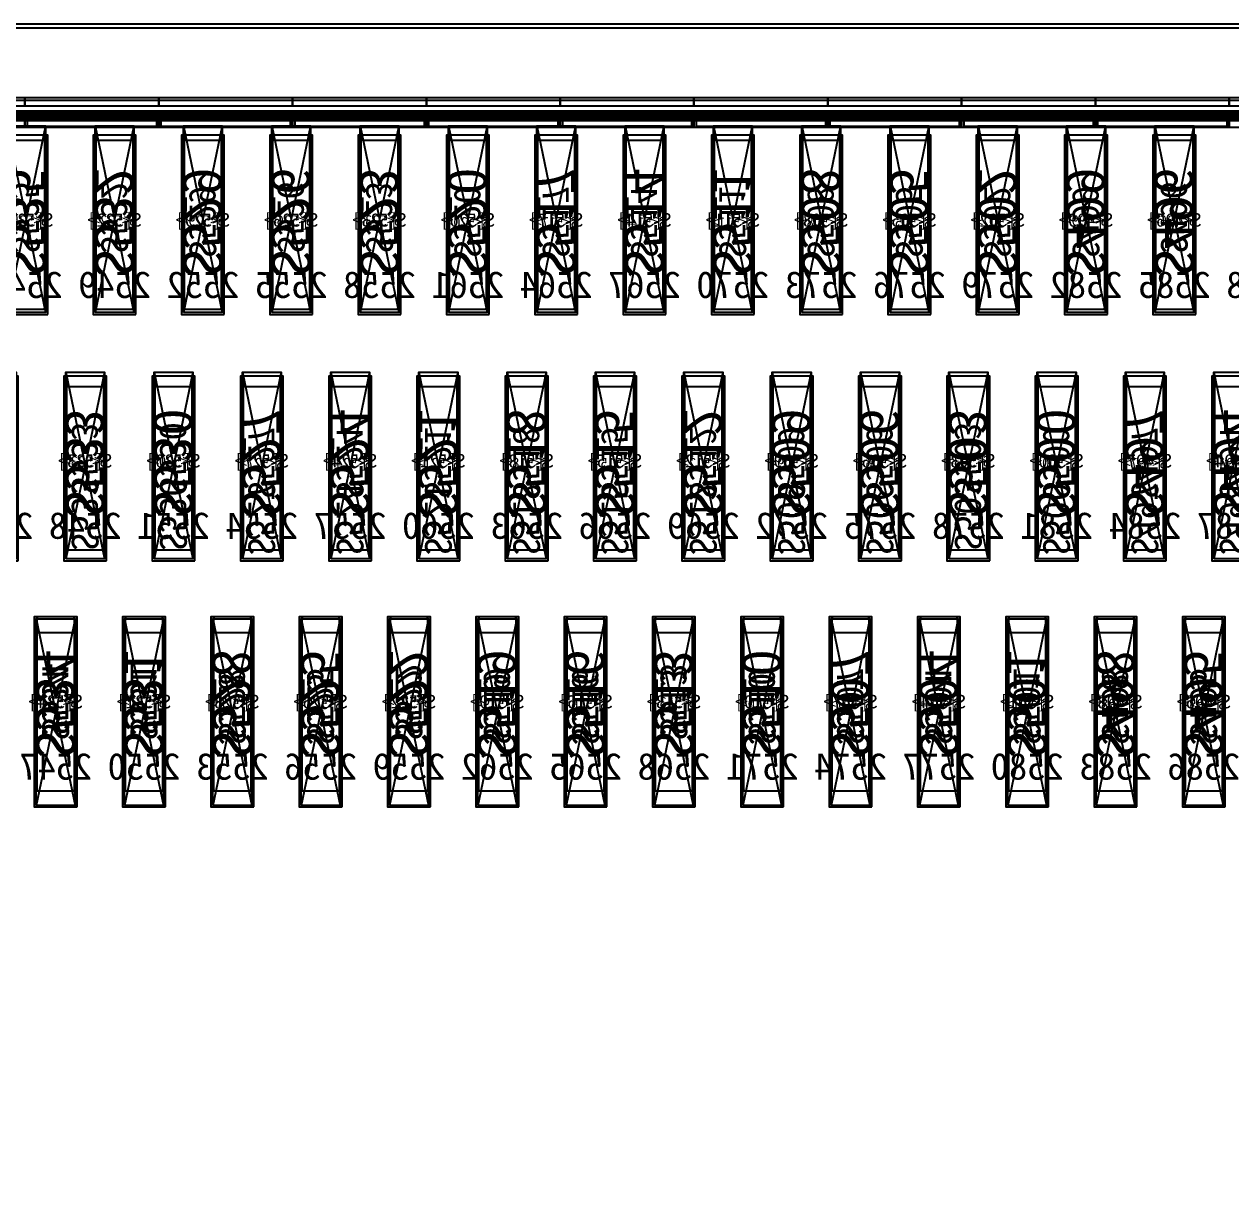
# Model space of a CAD drawing. Header units: millimetres. Extents: x 427 to 2444, y 137 to 817.
# Drawn here: x 1143.2965 to 1143.7474, y 301.2176 to 301.6514 of the extents above; entities that cross this region are included whole.
import ezdxf
from ezdxf.enums import TextEntityAlignment as Align

# ---------------------------------------------------------------- set-up
doc = ezdxf.new("R2010")
doc.units = ezdxf.units.MM
for name, color, linetype in [('L0', 211, 'Continuous'), ('L102', 91, 'Continuous'), ('L114', 213, 'Continuous'), ('L240', 60, 'Continuous'), ('L241', 200, 'Continuous'), ('L242', 51, 'Continuous'), ('L245', 53, 'Continuous'), ('L246', 93, 'Continuous'), ('L247', 13, 'Continuous'), ('L59', 140, 'Continuous'), ('L63', 4, 'Continuous'), ('L98', 150, 'Continuous')]:
    doc.layers.add(name, color=color, linetype=linetype)
doc.styles.add('txt', font='simhei.ttf')

# ---------------------------------------------------------------- blocks, each defined once
blk = doc.blocks.new('HX8394_F_PAD')
at = {"layer": 'L0'}
blk.add_lwpolyline([(-13.86, -0.4025), (-13.86, 0.4025), (13.86, 0.4025), (13.86, -0.4025), (-13.86, -0.4025)], close=True, dxfattribs=at)
at = {"layer": 'L241'}
blk.add_lwpolyline([(-13.9, -0.435), (-13.9, 0.435), (13.9, 0.435), (13.9, -0.435), (-13.9, -0.435)], close=True, dxfattribs=at)
at = {"layer": 'L242'}
for points in [[(-8.086, 0.3285), (-8.0875, 0.33), (-8.0875, 0.392), (-8.086, 0.3935), (-8.073, 0.3935), (-8.0715, 0.392), (-8.0715, 0.33), (-8.073, 0.3285), (-8.086, 0.3285)], [(-8.053, 0.3285), (-8.0545, 0.33), (-8.0545, 0.392), (-8.053, 0.3935), (-8.04, 0.3935), (-8.0385, 0.392), (-8.0385, 0.33), (-8.04, 0.3285), (-8.053, 0.3285)], [(-8.02, 0.3285), (-8.0215, 0.33), (-8.0215, 0.392), (-8.02, 0.3935), (-8.007, 0.3935), (-8.0055, 0.392), (-8.0055, 0.33), (-8.007, 0.3285), (-8.02, 0.3285)], [(-7.987, 0.3285), (-7.9885, 0.33), (-7.9885, 0.392), (-7.987, 0.3935), (-7.974, 0.3935), (-7.9725, 0.392), (-7.9725, 0.33), (-7.974, 0.3285), (-7.987, 0.3285)], [(-7.954, 0.3285), (-7.9555, 0.33), (-7.9555, 0.392), (-7.954, 0.3935), (-7.941, 0.3935), (-7.9395, 0.392), (-7.9395, 0.33), (-7.941, 0.3285), (-7.954, 0.3285)], [(-7.921, 0.3285), (-7.9225, 0.33), (-7.9225, 0.392), (-7.921, 0.3935), (-7.908, 0.3935), (-7.9065, 0.392), (-7.9065, 0.33), (-7.908, 0.3285), (-7.921, 0.3285)], [(-7.888, 0.3285), (-7.8895, 0.33), (-7.8895, 0.392), (-7.888, 0.3935), (-7.875, 0.3935), (-7.8735, 0.392), (-7.8735, 0.33), (-7.875, 0.3285), (-7.888, 0.3285)], [(-7.855, 0.3285), (-7.8565, 0.33), (-7.8565, 0.392), (-7.855, 0.3935), (-7.842, 0.3935), (-7.8405, 0.392), (-7.8405, 0.33), (-7.842, 0.3285), (-7.855, 0.3285)], [(-7.822, 0.3285), (-7.8235, 0.33), (-7.8235, 0.392), (-7.822, 0.3935), (-7.809, 0.3935), (-7.8075, 0.392), (-7.8075, 0.33), (-7.809, 0.3285), (-7.822, 0.3285)], [(-7.789, 0.3285), (-7.7905, 0.33), (-7.7905, 0.392), (-7.789, 0.3935), (-7.776, 0.3935), (-7.7745, 0.392), (-7.7745, 0.33), (-7.776, 0.3285), (-7.789, 0.3285)], [(-7.756, 0.3285), (-7.7575, 0.33), (-7.7575, 0.392), (-7.756, 0.3935), (-7.743, 0.3935), (-7.7415, 0.392), (-7.7415, 0.33), (-7.743, 0.3285), (-7.756, 0.3285)], [(-7.723, 0.3285), (-7.7245, 0.33), (-7.7245, 0.392), (-7.723, 0.3935), (-7.71, 0.3935), (-7.7085, 0.392), (-7.7085, 0.33), (-7.71, 0.3285), (-7.723, 0.3285)], [(-7.69, 0.3285), (-7.6915, 0.33), (-7.6915, 0.392), (-7.69, 0.3935), (-7.677, 0.3935), (-7.6755, 0.392), (-7.6755, 0.33), (-7.677, 0.3285), (-7.69, 0.3285)], [(-7.657, 0.3285), (-7.6585, 0.33), (-7.6585, 0.392), (-7.657, 0.3935), (-7.644, 0.3935), (-7.6425, 0.392), (-7.6425, 0.33), (-7.644, 0.3285), (-7.657, 0.3285)], [(-8.108, 0.2385), (-8.1095, 0.24), (-8.1095, 0.302), (-8.108, 0.3035), (-8.095, 0.3035), (-8.0935, 0.302), (-8.0935, 0.24), (-8.095, 0.2385), (-8.108, 0.2385)], [(-8.075, 0.2385), (-8.0765, 0.24), (-8.0765, 0.302), (-8.075, 0.3035), (-8.062, 0.3035), (-8.0605, 0.302), (-8.0605, 0.24), (-8.062, 0.2385), (-8.075, 0.2385)], [(-8.042, 0.2385), (-8.0435, 0.24), (-8.0435, 0.302), (-8.042, 0.3035), (-8.029, 0.3035), (-8.0275, 0.302), (-8.0275, 0.24), (-8.029, 0.2385), (-8.042, 0.2385)], [(-8.009, 0.2385), (-8.0105, 0.24), (-8.0105, 0.302), (-8.009, 0.3035), (-7.996, 0.3035), (-7.9945, 0.302), (-7.9945, 0.24), (-7.996, 0.2385), (-8.009, 0.2385)], [(-7.976, 0.2385), (-7.9775, 0.24), (-7.9775, 0.302), (-7.976, 0.3035), (-7.963, 0.3035), (-7.9615, 0.302), (-7.9615, 0.24), (-7.963, 0.2385), (-7.976, 0.2385)], [(-7.943, 0.2385), (-7.9445, 0.24), (-7.9445, 0.302), (-7.943, 0.3035), (-7.93, 0.3035), (-7.9285, 0.302), (-7.9285, 0.24), (-7.93, 0.2385), (-7.943, 0.2385)], [(-7.91, 0.2385), (-7.9115, 0.24), (-7.9115, 0.302), (-7.91, 0.3035), (-7.897, 0.3035), (-7.8955, 0.302), (-7.8955, 0.24), (-7.897, 0.2385), (-7.91, 0.2385)], [(-7.877, 0.2385), (-7.8785, 0.24), (-7.8785, 0.302), (-7.877, 0.3035), (-7.864, 0.3035), (-7.8625, 0.302), (-7.8625, 0.24), (-7.864, 0.2385), (-7.877, 0.2385)], [(-7.844, 0.2385), (-7.8455, 0.24), (-7.8455, 0.302), (-7.844, 0.3035), (-7.831, 0.3035), (-7.8295, 0.302), (-7.8295, 0.24), (-7.831, 0.2385), (-7.844, 0.2385)], [(-7.811, 0.2385), (-7.8125, 0.24), (-7.8125, 0.302), (-7.811, 0.3035), (-7.798, 0.3035), (-7.7965, 0.302), (-7.7965, 0.24), (-7.798, 0.2385), (-7.811, 0.2385)], [(-7.778, 0.2385), (-7.7795, 0.24), (-7.7795, 0.302), (-7.778, 0.3035), (-7.765, 0.3035), (-7.7635, 0.302), (-7.7635, 0.24), (-7.765, 0.2385), (-7.778, 0.2385)], [(-7.745, 0.2385), (-7.7465, 0.24), (-7.7465, 0.302), (-7.745, 0.3035), (-7.732, 0.3035), (-7.7305, 0.302), (-7.7305, 0.24), (-7.732, 0.2385), (-7.745, 0.2385)], [(-7.712, 0.2385), (-7.7135, 0.24), (-7.7135, 0.302), (-7.712, 0.3035), (-7.699, 0.3035), (-7.6975, 0.302), (-7.6975, 0.24), (-7.699, 0.2385), (-7.712, 0.2385)], [(-7.679, 0.2385), (-7.6805, 0.24), (-7.6805, 0.302), (-7.679, 0.3035), (-7.666, 0.3035), (-7.6645, 0.302), (-7.6645, 0.24), (-7.666, 0.2385), (-7.679, 0.2385)], [(-8.097, 0.1485), (-8.0985, 0.15), (-8.0985, 0.212), (-8.097, 0.2135), (-8.084, 0.2135), (-8.0825, 0.212), (-8.0825, 0.15), (-8.084, 0.1485), (-8.097, 0.1485)], [(-8.064, 0.1485), (-8.0655, 0.15), (-8.0655, 0.212), (-8.064, 0.2135), (-8.051, 0.2135), (-8.0495, 0.212), (-8.0495, 0.15), (-8.051, 0.1485), (-8.064, 0.1485)], [(-8.031, 0.1485), (-8.0325, 0.15), (-8.0325, 0.212), (-8.031, 0.2135), (-8.018, 0.2135), (-8.0165, 0.212), (-8.0165, 0.15), (-8.018, 0.1485), (-8.031, 0.1485)], [(-7.998, 0.1485), (-7.9995, 0.15), (-7.9995, 0.212), (-7.998, 0.2135), (-7.985, 0.2135), (-7.9835, 0.212), (-7.9835, 0.15), (-7.985, 0.1485), (-7.998, 0.1485)], [(-7.965, 0.1485), (-7.9665, 0.15), (-7.9665, 0.212), (-7.965, 0.2135), (-7.952, 0.2135), (-7.9505, 0.212), (-7.9505, 0.15), (-7.952, 0.1485), (-7.965, 0.1485)], [(-7.932, 0.1485), (-7.9335, 0.15), (-7.9335, 0.212), (-7.932, 0.2135), (-7.919, 0.2135), (-7.9175, 0.212), (-7.9175, 0.15), (-7.919, 0.1485), (-7.932, 0.1485)], [(-7.899, 0.1485), (-7.9005, 0.15), (-7.9005, 0.212), (-7.899, 0.2135), (-7.886, 0.2135), (-7.8845, 0.212), (-7.8845, 0.15), (-7.886, 0.1485), (-7.899, 0.1485)], [(-7.866, 0.1485), (-7.8675, 0.15), (-7.8675, 0.212), (-7.866, 0.2135), (-7.853, 0.2135), (-7.8515, 0.212), (-7.8515, 0.15), (-7.853, 0.1485), (-7.866, 0.1485)], [(-7.833, 0.1485), (-7.8345, 0.15), (-7.8345, 0.212), (-7.833, 0.2135), (-7.82, 0.2135), (-7.8185, 0.212), (-7.8185, 0.15), (-7.82, 0.1485), (-7.833, 0.1485)], [(-7.8, 0.1485), (-7.8015, 0.15), (-7.8015, 0.212), (-7.8, 0.2135), (-7.787, 0.2135), (-7.7855, 0.212), (-7.7855, 0.15), (-7.787, 0.1485), (-7.8, 0.1485)], [(-7.767, 0.1485), (-7.7685, 0.15), (-7.7685, 0.212), (-7.767, 0.2135), (-7.754, 0.2135), (-7.7525, 0.212), (-7.7525, 0.15), (-7.754, 0.1485), (-7.767, 0.1485)], [(-7.734, 0.1485), (-7.7355, 0.15), (-7.7355, 0.212), (-7.734, 0.2135), (-7.721, 0.2135), (-7.7195, 0.212), (-7.7195, 0.15), (-7.721, 0.1485), (-7.734, 0.1485)], [(-7.701, 0.1485), (-7.7025, 0.15), (-7.7025, 0.212), (-7.701, 0.2135), (-7.688, 0.2135), (-7.6865, 0.212), (-7.6865, 0.15), (-7.688, 0.1485), (-7.701, 0.1485)], [(-7.668, 0.1485), (-7.6695, 0.15), (-7.6695, 0.212), (-7.668, 0.2135), (-7.655, 0.2135), (-7.6535, 0.212), (-7.6535, 0.15), (-7.655, 0.1485), (-7.668, 0.1485)]]:
    blk.add_lwpolyline(points, close=True, dxfattribs=at)
at = {"layer": 'L247', "style": 'txt'}
for s, p in [('S496', (-8.0795, 0.362666)), ('S523', (-7.7825, 0.362666)), ('S526', (-7.7495, 0.362666)), ('S532', (-7.6835, 0.362666)), ('S535', (-7.6505, 0.362666)), ('S499', (-8.0465, 0.361)), ('S502', (-8.0135, 0.361)), ('S505', (-7.9805, 0.361)), ('S508', (-7.9475, 0.361)), ('S511', (-7.9145, 0.361)), ('S514', (-7.8815, 0.361)), ('S517', (-7.8485, 0.361)), ('S520', (-7.8155, 0.361)), ('S529', (-7.7165, 0.361)), ('S494', (-8.1015, 0.271)), ('S503', (-8.0025, 0.272666)), ('S524', (-7.7715, 0.271)), ('S530', (-7.7055, 0.272666)), ('S533', (-7.6725, 0.272666)), ('S497', (-8.0685, 0.271)), ('S500', (-8.0355, 0.271)), ('S506', (-7.9695, 0.271)), ('S509', (-7.9365, 0.271)), ('S512', (-7.9035, 0.271)), ('S515', (-7.8705, 0.271)), ('S518', (-7.8375, 0.271)), ('S521', (-7.8045, 0.271)), ('S527', (-7.7385, 0.271)), ('S498', (-8.0575, 0.181)), ('S501', (-8.0245, 0.181)), ('S504', (-7.9915, 0.181)), ('S507', (-7.9585, 0.181)), ('S513', (-7.8925, 0.182666)), ('S516', (-7.8595, 0.181)), ('S522', (-7.7935, 0.182666)), ('S528', (-7.7275, 0.181)), ('S531', (-7.6945, 0.182666)), ('S534', (-7.6615, 0.182666)), ('S495', (-8.0905, 0.181)), ('S510', (-7.9255, 0.181)), ('S519', (-7.8265, 0.181)), ('S525', (-7.7605, 0.181))]:
    blk.add_text(s, height=0.01, rotation=90, dxfattribs=at).set_placement(p, align=Align.MIDDLE_CENTER)
blk = doc.blocks.new('NTBUMP_65X16')
at = {"layer": 'L242'}
blk.add_lwpolyline([(-0.008, -0.0325), (-0.008, 0.0325), (0.008, 0.0325), (0.008, -0.0325), (-0.008, -0.0325)], close=True, dxfattribs=at)
blk = doc.blocks.new('ILI9881C_AA_NTBUMP_PM_875UM')
at = {"layer": 'L241'}
blk.add_lwpolyline([(-13.92, -0.4375), (-13.92, 0.4375), (13.92, 0.4375), (13.92, -0.4375), (-13.92, -0.4375)], close=True, dxfattribs=at)
at = {"rotation": 180}
for p in [(-8.0795, 0.365), (-8.0465, 0.365), (-8.0135, 0.365), (-7.9805, 0.365), (-7.9475, 0.365), (-7.9145, 0.365), (-7.8815, 0.365), (-7.8485, 0.365), (-7.8155, 0.365), (-7.7825, 0.365), (-7.7495, 0.365), (-7.7165, 0.365), (-7.6835, 0.365), (-7.6505, 0.365), (-8.1015, 0.275), (-8.0685, 0.275), (-8.0355, 0.275), (-8.0025, 0.275), (-7.9695, 0.275), (-7.9365, 0.275), (-7.9035, 0.275), (-7.8705, 0.275), (-7.8375, 0.275), (-7.8045, 0.275), (-7.7715, 0.275), (-7.7385, 0.275), (-7.7055, 0.275), (-7.6725, 0.275), (-8.0905, 0.185), (-8.0575, 0.185), (-8.0245, 0.185), (-7.9915, 0.185), (-7.9585, 0.185), (-7.9255, 0.185), (-7.8925, 0.185), (-7.8595, 0.185), (-7.8265, 0.185), (-7.7935, 0.185), (-7.7605, 0.185), (-7.7275, 0.185), (-7.6945, 0.185), (-7.6615, 0.185)]:
    blk.add_blockref('NTBUMP_65X16', p, dxfattribs=at)
at = {"layer": 'L246', "style": 'txt'}
for s, p in [('S496', (-8.0795, 0.365)), ('S499', (-8.0465, 0.365)), ('S502', (-8.0135, 0.365)), ('S505', (-7.9805, 0.365)), ('S508', (-7.9475, 0.365)), ('S511', (-7.9145, 0.365)), ('S514', (-7.8815, 0.365)), ('S517', (-7.8485, 0.365)), ('S520', (-7.8155, 0.365)), ('S523', (-7.7825, 0.365)), ('S526', (-7.7495, 0.365)), ('S529', (-7.7165, 0.365)), ('S532', (-7.6835, 0.365)), ('S535', (-7.6505, 0.365)), ('S494', (-8.1015, 0.275)), ('S497', (-8.0685, 0.275)), ('S500', (-8.0355, 0.275)), ('S503', (-8.0025, 0.275)), ('S506', (-7.9695, 0.275)), ('S509', (-7.9365, 0.275)), ('S512', (-7.9035, 0.275)), ('S515', (-7.8705, 0.275)), ('S518', (-7.8375, 0.275)), ('S521', (-7.8045, 0.275)), ('S524', (-7.7715, 0.275)), ('S527', (-7.7385, 0.275)), ('S530', (-7.7055, 0.275)), ('S533', (-7.6725, 0.275)), ('S495', (-8.0905, 0.185)), ('S498', (-8.0575, 0.185)), ('S501', (-8.0245, 0.185)), ('S504', (-7.9915, 0.185)), ('S507', (-7.9585, 0.185)), ('S510', (-7.9255, 0.185)), ('S513', (-7.8925, 0.185)), ('S516', (-7.8595, 0.185)), ('S519', (-7.8265, 0.185)), ('S522', (-7.7935, 0.185)), ('S525', (-7.7605, 0.185)), ('S528', (-7.7275, 0.185)), ('S531', (-7.6945, 0.185)), ('S534', (-7.6615, 0.185))]:
    blk.add_text(s, height=0.015, rotation=90, dxfattribs=at).set_placement(p, align=Align.MIDDLE_CENTER)
for s, p in [('2588', (-8.1125, 0.341666)), ('2585', (-8.0795, 0.341666)), ('2582', (-8.0465, 0.341666)), ('2579', (-8.0135, 0.341666)), ('2576', (-7.9805, 0.341666)), ('2573', (-7.9475, 0.341666)), ('2570', (-7.9145, 0.341666)), ('2567', (-7.8815, 0.341666)), ('2564', (-7.8485, 0.341666)), ('2561', (-7.8155, 0.341666)), ('2558', (-7.7825, 0.341666)), ('2555', (-7.7495, 0.341666)), ('2552', (-7.7165, 0.341666)), ('2549', (-7.6835, 0.341666)), ('2546', (-7.6505, 0.341666)), ('2587', (-8.1015, 0.251666)), ('2584', (-8.0685, 0.251666)), ('2581', (-8.0355, 0.251666)), ('2578', (-8.0025, 0.251666)), ('2575', (-7.9695, 0.251666)), ('2572', (-7.9365, 0.251666)), ('2569', (-7.9035, 0.251666)), ('2566', (-7.8705, 0.251666)), ('2563', (-7.8375, 0.251666)), ('2560', (-7.8045, 0.251666)), ('2557', (-7.7715, 0.251666)), ('2554', (-7.7385, 0.251666)), ('2551', (-7.7055, 0.251666)), ('2548', (-7.6725, 0.251666)), ('2545', (-7.6395, 0.251666)), ('2586', (-8.0905, 0.161666)), ('2583', (-8.0575, 0.161666)), ('2580', (-8.0245, 0.161666)), ('2577', (-7.9915, 0.161666)), ('2574', (-7.9585, 0.161666)), ('2571', (-7.9255, 0.161666)), ('2568', (-7.8925, 0.161666)), ('2565', (-7.8595, 0.161666)), ('2562', (-7.8265, 0.161666)), ('2559', (-7.7935, 0.161666)), ('2556', (-7.7605, 0.161666)), ('2553', (-7.7275, 0.161666)), ('2550', (-7.6945, 0.161666)), ('2547', (-7.6615, 0.161666))]:
    blk.add_text(s, height=0.01, dxfattribs=at).set_placement(p, align=Align.MIDDLE_CENTER)
blk = doc.blocks.new('OUT_3BUMP')
at = {"layer": 'L242'}
for points in [[(0, 0.206), (0, 0.271), (0.016, 0.271), (0.016, 0.206), (0, 0.206)], [(0.011, 0.116), (0.011, 0.181), (0.027, 0.181), (0.027, 0.116), (0.011, 0.116)], [(0.022, 0.026), (0.022, 0.091), (0.038, 0.091), (0.038, 0.026), (0.022, 0.026)]]:
    blk.add_lwpolyline(points, close=True, dxfattribs=at)
blk = doc.blocks.new('JD9365Z_PAD_20170829_Y880')
at = {"layer": 'L241'}
blk.add_lwpolyline([(-13.95, -0.41), (-13.95, 0.41), (13.95, 0.41), (13.95, -0.41), (-13.95, -0.41)], close=True, dxfattribs=at)
at = {"row_count": 1, "column_count": 372, "row_spacing": 0.245, "column_spacing": 0.033}
blk.add_blockref('OUT_3BUMP', (-13.6645, 0.13), dxfattribs=at)
at = {"layer": 'L240', "style": 'txt'}
for s, p in [('S[496]', (-8.0795, 0.369333)), ('S[499]', (-8.0465, 0.369333)), ('S[502]', (-8.0135, 0.369333)), ('S[505]', (-7.9805, 0.369333)), ('S[508]', (-7.9475, 0.369333)), ('S[511]', (-7.9145, 0.369333)), ('S[514]', (-7.8815, 0.369333)), ('S[517]', (-7.8485, 0.369333)), ('S[520]', (-7.8155, 0.369333)), ('S[523]', (-7.7825, 0.369333)), ('S[526]', (-7.7495, 0.369333)), ('S[529]', (-7.7165, 0.369333)), ('S[532]', (-7.6835, 0.369333)), ('S[535]', (-7.6505, 0.369333)), ('S[494]', (-8.1015, 0.279333)), ('S[497]', (-8.0685, 0.279333)), ('S[500]', (-8.0355, 0.279333)), ('S[503]', (-8.0025, 0.279333)), ('S[506]', (-7.9695, 0.279333)), ('S[509]', (-7.9365, 0.279333)), ('S[512]', (-7.9035, 0.279333)), ('S[515]', (-7.8705, 0.279333)), ('S[518]', (-7.8375, 0.279333)), ('S[521]', (-7.8045, 0.279333)), ('S[524]', (-7.7715, 0.279333)), ('S[527]', (-7.7385, 0.279333)), ('S[530]', (-7.7055, 0.279333)), ('S[533]', (-7.6725, 0.279333)), ('S[495]', (-8.0905, 0.189333)), ('S[498]', (-8.0575, 0.189333)), ('S[501]', (-8.0245, 0.189333)), ('S[504]', (-7.9915, 0.189333)), ('S[507]', (-7.9585, 0.189333)), ('S[510]', (-7.9255, 0.189333)), ('S[513]', (-7.8925, 0.189333)), ('S[516]', (-7.8595, 0.189333)), ('S[519]', (-7.8265, 0.189333)), ('S[522]', (-7.7935, 0.189333)), ('S[525]', (-7.7605, 0.189333)), ('S[528]', (-7.7275, 0.189333)), ('S[531]', (-7.6945, 0.189333)), ('S[534]', (-7.6615, 0.189333))]:
    blk.add_text(s, height=0.005, dxfattribs=at).set_placement(p, align=Align.MIDDLE_CENTER)
blk = doc.blocks.new('NV3052C3P_BUMP_ORI_20190911')
at = {"layer": 'L241'}
blk.add_lwpolyline([(-13.8, -0.398), (-13.8, 0.398), (13.8, 0.398), (13.8, -0.398), (-13.8, -0.398)], close=True, dxfattribs=at)
at = {"layer": 'L242'}
for points in [[(-8.0875, 0.32), (-8.0875, 0.385), (-8.0715, 0.385), (-8.0715, 0.32), (-8.0875, 0.32)], [(-8.0545, 0.32), (-8.0545, 0.385), (-8.0385, 0.385), (-8.0385, 0.32), (-8.0545, 0.32)], [(-8.0215, 0.32), (-8.0215, 0.385), (-8.0055, 0.385), (-8.0055, 0.32), (-8.0215, 0.32)], [(-7.9885, 0.32), (-7.9885, 0.385), (-7.9725, 0.385), (-7.9725, 0.32), (-7.9885, 0.32)], [(-7.9555, 0.32), (-7.9555, 0.385), (-7.9395, 0.385), (-7.9395, 0.32), (-7.9555, 0.32)], [(-7.9225, 0.32), (-7.9225, 0.385), (-7.9065, 0.385), (-7.9065, 0.32), (-7.9225, 0.32)], [(-7.8895, 0.32), (-7.8895, 0.385), (-7.8735, 0.385), (-7.8735, 0.32), (-7.8895, 0.32)], [(-7.8565, 0.32), (-7.8565, 0.385), (-7.8405, 0.385), (-7.8405, 0.32), (-7.8565, 0.32)], [(-7.8235, 0.32), (-7.8235, 0.385), (-7.8075, 0.385), (-7.8075, 0.32), (-7.8235, 0.32)], [(-7.7905, 0.32), (-7.7905, 0.385), (-7.7745, 0.385), (-7.7745, 0.32), (-7.7905, 0.32)], [(-7.7575, 0.32), (-7.7575, 0.385), (-7.7415, 0.385), (-7.7415, 0.32), (-7.7575, 0.32)], [(-7.7245, 0.32), (-7.7245, 0.385), (-7.7085, 0.385), (-7.7085, 0.32), (-7.7245, 0.32)], [(-7.6915, 0.32), (-7.6915, 0.385), (-7.6755, 0.385), (-7.6755, 0.32), (-7.6915, 0.32)], [(-7.6585, 0.32), (-7.6585, 0.385), (-7.6425, 0.385), (-7.6425, 0.32), (-7.6585, 0.32)], [(-8.1095, 0.23), (-8.1095, 0.295), (-8.0935, 0.295), (-8.0935, 0.23), (-8.1095, 0.23)], [(-8.0765, 0.23), (-8.0765, 0.295), (-8.0605, 0.295), (-8.0605, 0.23), (-8.0765, 0.23)], [(-8.0435, 0.23), (-8.0435, 0.295), (-8.0275, 0.295), (-8.0275, 0.23), (-8.0435, 0.23)], [(-8.0105, 0.23), (-8.0105, 0.295), (-7.9945, 0.295), (-7.9945, 0.23), (-8.0105, 0.23)], [(-7.9775, 0.23), (-7.9775, 0.295), (-7.9615, 0.295), (-7.9615, 0.23), (-7.9775, 0.23)], [(-7.9445, 0.23), (-7.9445, 0.295), (-7.9285, 0.295), (-7.9285, 0.23), (-7.9445, 0.23)], [(-7.9115, 0.23), (-7.9115, 0.295), (-7.8955, 0.295), (-7.8955, 0.23), (-7.9115, 0.23)], [(-7.8785, 0.23), (-7.8785, 0.295), (-7.8625, 0.295), (-7.8625, 0.23), (-7.8785, 0.23)], [(-7.8455, 0.23), (-7.8455, 0.295), (-7.8295, 0.295), (-7.8295, 0.23), (-7.8455, 0.23)], [(-7.8125, 0.23), (-7.8125, 0.295), (-7.7965, 0.295), (-7.7965, 0.23), (-7.8125, 0.23)], [(-7.7795, 0.23), (-7.7795, 0.295), (-7.7635, 0.295), (-7.7635, 0.23), (-7.7795, 0.23)], [(-7.7465, 0.23), (-7.7465, 0.295), (-7.7305, 0.295), (-7.7305, 0.23), (-7.7465, 0.23)], [(-7.7135, 0.23), (-7.7135, 0.295), (-7.6975, 0.295), (-7.6975, 0.23), (-7.7135, 0.23)], [(-7.6805, 0.23), (-7.6805, 0.295), (-7.6645, 0.295), (-7.6645, 0.23), (-7.6805, 0.23)], [(-8.0985, 0.14), (-8.0985, 0.205), (-8.0825, 0.205), (-8.0825, 0.14), (-8.0985, 0.14)], [(-8.0655, 0.14), (-8.0655, 0.205), (-8.0495, 0.205), (-8.0495, 0.14), (-8.0655, 0.14)], [(-8.0325, 0.14), (-8.0325, 0.205), (-8.0165, 0.205), (-8.0165, 0.14), (-8.0325, 0.14)], [(-7.9995, 0.14), (-7.9995, 0.205), (-7.9835, 0.205), (-7.9835, 0.14), (-7.9995, 0.14)], [(-7.9665, 0.14), (-7.9665, 0.205), (-7.9505, 0.205), (-7.9505, 0.14), (-7.9665, 0.14)], [(-7.9335, 0.14), (-7.9335, 0.205), (-7.9175, 0.205), (-7.9175, 0.14), (-7.9335, 0.14)], [(-7.9005, 0.14), (-7.9005, 0.205), (-7.8845, 0.205), (-7.8845, 0.14), (-7.9005, 0.14)], [(-7.8675, 0.14), (-7.8675, 0.205), (-7.8515, 0.205), (-7.8515, 0.14), (-7.8675, 0.14)], [(-7.8345, 0.14), (-7.8345, 0.205), (-7.8185, 0.205), (-7.8185, 0.14), (-7.8345, 0.14)], [(-7.8015, 0.14), (-7.8015, 0.205), (-7.7855, 0.205), (-7.7855, 0.14), (-7.8015, 0.14)], [(-7.7685, 0.14), (-7.7685, 0.205), (-7.7525, 0.205), (-7.7525, 0.14), (-7.7685, 0.14)], [(-7.7355, 0.14), (-7.7355, 0.205), (-7.7195, 0.205), (-7.7195, 0.14), (-7.7355, 0.14)], [(-7.7025, 0.14), (-7.7025, 0.205), (-7.6865, 0.205), (-7.6865, 0.14), (-7.7025, 0.14)], [(-7.6695, 0.14), (-7.6695, 0.205), (-7.6535, 0.205), (-7.6535, 0.14), (-7.6695, 0.14)]]:
    blk.add_lwpolyline(points, close=True, dxfattribs=at)
at = {"layer": 'L245', "style": 'txt'}
for s, p in [('S<496>', (-8.079527, 0.353333)), ('S<499>', (-8.046527, 0.353333)), ('S<502>', (-8.013527, 0.353333)), ('S<505>', (-7.980527, 0.353333)), ('S<508>', (-7.947527, 0.353333)), ('S<511>', (-7.914527, 0.353333)), ('S<514>', (-7.881527, 0.353333)), ('S<517>', (-7.848527, 0.353333)), ('S<520>', (-7.815527, 0.353333)), ('S<523>', (-7.782527, 0.353333)), ('S<526>', (-7.749527, 0.353333)), ('S<529>', (-7.716527, 0.353333)), ('S<532>', (-7.683527, 0.353333)), ('S<535>', (-7.650527, 0.353333)), ('S<494>', (-8.101527, 0.263333)), ('S<497>', (-8.068527, 0.263333)), ('S<500>', (-8.035527, 0.263333)), ('S<503>', (-8.002527, 0.263333)), ('S<506>', (-7.969527, 0.263333)), ('S<509>', (-7.936527, 0.263333)), ('S<512>', (-7.903527, 0.263333)), ('S<515>', (-7.870527, 0.263333)), ('S<518>', (-7.837527, 0.263333)), ('S<521>', (-7.804527, 0.263333)), ('S<524>', (-7.771527, 0.263333)), ('S<527>', (-7.738527, 0.263333)), ('S<530>', (-7.705527, 0.263333)), ('S<533>', (-7.672527, 0.263333)), ('S<495>', (-8.090527, 0.173333)), ('S<498>', (-8.057527, 0.173333)), ('S<501>', (-8.024527, 0.173333)), ('S<504>', (-7.991527, 0.173333)), ('S<507>', (-7.958527, 0.173333)), ('S<510>', (-7.925527, 0.173333)), ('S<513>', (-7.892527, 0.173333)), ('S<516>', (-7.859527, 0.173333)), ('S<519>', (-7.826527, 0.173333)), ('S<522>', (-7.793527, 0.173333)), ('S<525>', (-7.760527, 0.173333)), ('S<528>', (-7.727527, 0.173333)), ('S<531>', (-7.694527, 0.173333)), ('S<534>', (-7.661527, 0.173333))]:
    blk.add_text(s, height=0.005, dxfattribs=at).set_placement(p, align=Align.MIDDLE_CENTER)
blk = doc.blocks.new('BUMP_14_65')
at = {"layer": 'L242'}
blk.add_lwpolyline([(-0.007, -0.022), (-0.007, 0.043), (0.007, 0.043), (0.007, -0.022), (-0.007, -0.022)], close=True, dxfattribs=at)
blk = doc.blocks.new('FL11283_A_OTHER')
at = {"layer": 'L102'}
blk.add_lwpolyline([(-13.86, 0), (-13.86, 0.41), (0, 0.41), (0, 0), (-13.86, 0)], close=True, dxfattribs=at)
at = {"layer": 'L241'}
blk.add_lwpolyline([(-13.86, -0.41), (-13.86, 0.41), (13.86, 0.41), (13.86, 0.404), (-13.854, 0.404), (-13.854, -0.404), (13.854, -0.404), (13.854, 0.404), (13.86, 0.404), (13.86, -0.41), (-13.86, -0.41)], close=True, dxfattribs=at)
at = {"layer": 'L59'}
blk.add_lwpolyline([(-13.86, -0.41), (-13.86, 0.41), (13.86, 0.41), (13.86, -0.41), (-13.86, -0.41)], close=True, dxfattribs=at)
for p in [(-8.0795, 0.358), (-8.0465, 0.358), (-8.0135, 0.358), (-7.9805, 0.358), (-7.9475, 0.358), (-7.9145, 0.358), (-7.8815, 0.358), (-7.8485, 0.358), (-7.8155, 0.358), (-7.7825, 0.358), (-7.7495, 0.358), (-7.7165, 0.358), (-7.6835, 0.358), (-7.6505, 0.358), (-8.1015, 0.268), (-8.0685, 0.268), (-8.0355, 0.268), (-8.0025, 0.268), (-7.9695, 0.268), (-7.9365, 0.268), (-7.9035, 0.268), (-7.8705, 0.268), (-7.8375, 0.268), (-7.8045, 0.268), (-7.7715, 0.268), (-7.7385, 0.268), (-7.7055, 0.268), (-7.6725, 0.268), (-8.0905, 0.178), (-8.0575, 0.178), (-8.0245, 0.178), (-7.9915, 0.178), (-7.9585, 0.178), (-7.9255, 0.178), (-7.8925, 0.178), (-7.8595, 0.178), (-7.8265, 0.178), (-7.7935, 0.178), (-7.7605, 0.178), (-7.7275, 0.178), (-7.6945, 0.178), (-7.6615, 0.178)]:
    blk.add_blockref('BUMP_14_65', p)
at = {"layer": 'L102', "style": 'txt'}
for s, p in [('S496', (-8.0795, 0.370166)), ('S499', (-8.0465, 0.3685)), ('S502', (-8.0135, 0.3685)), ('S505', (-7.9805, 0.3685)), ('S508', (-7.9475, 0.3685)), ('S511', (-7.9145, 0.3685)), ('S514', (-7.8815, 0.3685)), ('S517', (-7.8485, 0.3685)), ('S520', (-7.8155, 0.3685)), ('S523', (-7.7825, 0.370166)), ('S526', (-7.7495, 0.370166)), ('S529', (-7.7165, 0.3685)), ('S532', (-7.6835, 0.370166)), ('S535', (-7.6505, 0.370166)), ('S494', (-8.1015, 0.2575)), ('S503', (-8.0025, 0.259166)), ('S524', (-7.7715, 0.2575)), ('S530', (-7.7055, 0.259166)), ('S533', (-7.6725, 0.259166)), ('S497', (-8.0685, 0.2575)), ('S500', (-8.0355, 0.2575)), ('S506', (-7.9695, 0.2575)), ('S509', (-7.9365, 0.2575)), ('S512', (-7.9035, 0.2575)), ('S515', (-7.8705, 0.2575)), ('S518', (-7.8375, 0.2575)), ('S521', (-7.8045, 0.2575)), ('S527', (-7.7385, 0.2575)), ('S495', (-8.0905, 0.1865)), ('S498', (-8.0575, 0.1865)), ('S501', (-8.0245, 0.1865)), ('S504', (-7.9915, 0.1865)), ('S507', (-7.9585, 0.1865)), ('S510', (-7.9255, 0.1865)), ('S513', (-7.8925, 0.188166)), ('S516', (-7.8595, 0.1865)), ('S519', (-7.8265, 0.1865)), ('S522', (-7.7935, 0.188166)), ('S525', (-7.7605, 0.1865)), ('S528', (-7.7275, 0.1865)), ('S531', (-7.6945, 0.188166)), ('S534', (-7.6615, 0.188166))]:
    blk.add_text(s, height=0.01, rotation=90, dxfattribs=at).set_placement(p, align=Align.MIDDLE_CENTER)
blk = doc.blocks.new('GC9702_LCDPAD_BUMP')
at = {"layer": 'L242'}
blk.add_lwpolyline([(-0.008, -0.0325), (-0.008, 0.0325), (0.008, 0.0325), (0.008, -0.0325), (-0.008, -0.0325)], close=True, dxfattribs=at)
blk = doc.blocks.new('GC9702_BUMP_NOCOMPENSATION')
at = {"layer": 'L114', "const_width": 0.004}
for points in [[(-8.15, 0.378), (-8.1, 0.378)], [(-8.15, 0.378), (-8.1, 0.378)], [(-8.15, 0.378), (-8.1, 0.378)], [(-8.15, 0.378), (-8.1, 0.378)], [(-8.1, 0.378), (-8.05, 0.378)], [(-8.1, 0.378), (-8.05, 0.378)], [(-8.1, 0.378), (-8.05, 0.378)], [(-8.1, 0.378), (-8.05, 0.378)], [(-8.05, 0.378), (-8, 0.378)], [(-8.05, 0.378), (-8, 0.378)], [(-8.05, 0.378), (-8, 0.378)], [(-8.05, 0.378), (-8, 0.378)], [(-8, 0.378), (-7.95, 0.378)], [(-8, 0.378), (-7.95, 0.378)], [(-8, 0.378), (-7.95, 0.378)], [(-8, 0.378), (-7.95, 0.378)], [(-7.95, 0.378), (-7.9, 0.378)], [(-7.95, 0.378), (-7.9, 0.378)], [(-7.95, 0.378), (-7.9, 0.378)], [(-7.95, 0.378), (-7.9, 0.378)], [(-7.9, 0.378), (-7.85, 0.378)], [(-7.9, 0.378), (-7.85, 0.378)], [(-7.9, 0.378), (-7.85, 0.378)], [(-7.9, 0.378), (-7.85, 0.378)], [(-7.85, 0.378), (-7.8, 0.378)], [(-7.85, 0.378), (-7.8, 0.378)], [(-7.85, 0.378), (-7.8, 0.378)], [(-7.85, 0.378), (-7.8, 0.378)], [(-7.8, 0.378), (-7.75, 0.378)], [(-7.8, 0.378), (-7.75, 0.378)], [(-7.8, 0.378), (-7.75, 0.378)], [(-7.8, 0.378), (-7.75, 0.378)], [(-7.75, 0.378), (-7.7, 0.378)], [(-7.75, 0.378), (-7.7, 0.378)], [(-7.75, 0.378), (-7.7, 0.378)], [(-7.75, 0.378), (-7.7, 0.378)], [(-7.7, 0.378), (-7.65, 0.378)], [(-7.7, 0.378), (-7.65, 0.378)], [(-7.7, 0.378), (-7.65, 0.378)], [(-7.7, 0.378), (-7.65, 0.378)], [(-7.65, 0.378), (-7.6, 0.378)], [(-7.65, 0.378), (-7.6, 0.378)], [(-7.65, 0.378), (-7.6, 0.378)], [(-7.65, 0.378), (-7.6, 0.378)]]:
    blk.add_lwpolyline(points, dxfattribs=at)
at = {"layer": 'L114'}
for points in [[(-8.15, 0.374), (-8.15, 0.38), (-8.1, 0.38), (-8.1, 0.374), (-8.15, 0.374)], [(-8.15, 0.374), (-8.15, 0.38), (-8.1, 0.38), (-8.1, 0.374), (-8.15, 0.374)], [(-8.1, 0.374), (-8.1, 0.38), (-8.05, 0.38), (-8.05, 0.374), (-8.1, 0.374)], [(-8.1, 0.374), (-8.1, 0.38), (-8.05, 0.38), (-8.05, 0.374), (-8.1, 0.374)], [(-8.09926, 0.37443), (-8.09926, 0.379), (-8.05082, 0.379), (-8.05082, 0.37443), (-8.09926, 0.37443)], [(-8.09926, 0.37443), (-8.09926, 0.379), (-8.05082, 0.379), (-8.05082, 0.37443), (-8.09926, 0.37443)], [(-8.05, 0.374), (-8.05, 0.38), (-8, 0.38), (-8, 0.374), (-8.05, 0.374)], [(-8.05, 0.374), (-8.05, 0.38), (-8, 0.38), (-8, 0.374), (-8.05, 0.374)], [(-8.04926, 0.37443), (-8.04926, 0.379), (-8.00082, 0.379), (-8.00082, 0.37443), (-8.04926, 0.37443)], [(-8.04926, 0.37443), (-8.04926, 0.379), (-8.00082, 0.379), (-8.00082, 0.37443), (-8.04926, 0.37443)], [(-8, 0.374), (-8, 0.38), (-7.95, 0.38), (-7.95, 0.374), (-8, 0.374)], [(-8, 0.374), (-8, 0.38), (-7.95, 0.38), (-7.95, 0.374), (-8, 0.374)], [(-7.99926, 0.37443), (-7.99926, 0.379), (-7.95082, 0.379), (-7.95082, 0.37443), (-7.99926, 0.37443)], [(-7.99926, 0.37443), (-7.99926, 0.379), (-7.95082, 0.379), (-7.95082, 0.37443), (-7.99926, 0.37443)], [(-7.95, 0.374), (-7.95, 0.38), (-7.9, 0.38), (-7.9, 0.374), (-7.95, 0.374)], [(-7.95, 0.374), (-7.95, 0.38), (-7.9, 0.38), (-7.9, 0.374), (-7.95, 0.374)], [(-7.94926, 0.37443), (-7.94926, 0.379), (-7.90082, 0.379), (-7.90082, 0.37443), (-7.94926, 0.37443)], [(-7.94926, 0.37443), (-7.94926, 0.379), (-7.90082, 0.379), (-7.90082, 0.37443), (-7.94926, 0.37443)], [(-7.9, 0.374), (-7.9, 0.38), (-7.85, 0.38), (-7.85, 0.374), (-7.9, 0.374)], [(-7.9, 0.374), (-7.9, 0.38), (-7.85, 0.38), (-7.85, 0.374), (-7.9, 0.374)], [(-7.89926, 0.37443), (-7.89926, 0.379), (-7.85082, 0.379), (-7.85082, 0.37443), (-7.89926, 0.37443)], [(-7.89926, 0.37443), (-7.89926, 0.379), (-7.85082, 0.379), (-7.85082, 0.37443), (-7.89926, 0.37443)], [(-7.85, 0.374), (-7.85, 0.38), (-7.8, 0.38), (-7.8, 0.374), (-7.85, 0.374)], [(-7.85, 0.374), (-7.85, 0.38), (-7.8, 0.38), (-7.8, 0.374), (-7.85, 0.374)], [(-7.84926, 0.37443), (-7.84926, 0.379), (-7.80082, 0.379), (-7.80082, 0.37443), (-7.84926, 0.37443)], [(-7.84926, 0.37443), (-7.84926, 0.379), (-7.80082, 0.379), (-7.80082, 0.37443), (-7.84926, 0.37443)], [(-7.8, 0.374), (-7.8, 0.38), (-7.75, 0.38), (-7.75, 0.374), (-7.8, 0.374)], [(-7.8, 0.374), (-7.8, 0.38), (-7.75, 0.38), (-7.75, 0.374), (-7.8, 0.374)], [(-7.79926, 0.37443), (-7.79926, 0.379), (-7.75082, 0.379), (-7.75082, 0.37443), (-7.79926, 0.37443)], [(-7.79926, 0.37443), (-7.79926, 0.379), (-7.75082, 0.379), (-7.75082, 0.37443), (-7.79926, 0.37443)], [(-7.75, 0.374), (-7.75, 0.38), (-7.7, 0.38), (-7.7, 0.374), (-7.75, 0.374)], [(-7.75, 0.374), (-7.75, 0.38), (-7.7, 0.38), (-7.7, 0.374), (-7.75, 0.374)], [(-7.74926, 0.37443), (-7.74926, 0.379), (-7.70082, 0.379), (-7.70082, 0.37443), (-7.74926, 0.37443)], [(-7.74926, 0.37443), (-7.74926, 0.379), (-7.70082, 0.379), (-7.70082, 0.37443), (-7.74926, 0.37443)], [(-7.7, 0.374), (-7.7, 0.38), (-7.65, 0.38), (-7.65, 0.374), (-7.7, 0.374)], [(-7.7, 0.374), (-7.7, 0.38), (-7.65, 0.38), (-7.65, 0.374), (-7.7, 0.374)], [(-7.69926, 0.37443), (-7.69926, 0.379), (-7.65082, 0.379), (-7.65082, 0.37443), (-7.69926, 0.37443)], [(-7.69926, 0.37443), (-7.69926, 0.379), (-7.65082, 0.379), (-7.65082, 0.37443), (-7.69926, 0.37443)], [(-7.65, 0.374), (-7.65, 0.38), (-7.6, 0.38), (-7.6, 0.374), (-7.65, 0.374)], [(-7.65, 0.374), (-7.65, 0.38), (-7.6, 0.38), (-7.6, 0.374), (-7.65, 0.374)]]:
    blk.add_lwpolyline(points, close=True, dxfattribs=at)
at = {"layer": 'L241'}
for points in [[(-8.15, 0.382), (-8.15, 0.385), (-8.1, 0.385), (-8.1, 0.382), (-8.15, 0.382)], [(-8.15, 0.382), (-8.15, 0.385), (-8.1, 0.385), (-8.1, 0.382), (-8.15, 0.382)], [(-8.1, 0.382), (-8.1, 0.385), (-8.05, 0.385), (-8.05, 0.382), (-8.1, 0.382)], [(-8.1, 0.382), (-8.1, 0.385), (-8.05, 0.385), (-8.05, 0.382), (-8.1, 0.382)], [(-8.05, 0.382), (-8.05, 0.385), (-8, 0.385), (-8, 0.382), (-8.05, 0.382)], [(-8.05, 0.382), (-8.05, 0.385), (-8, 0.385), (-8, 0.382), (-8.05, 0.382)], [(-8, 0.382), (-8, 0.385), (-7.95, 0.385), (-7.95, 0.382), (-8, 0.382)], [(-8, 0.382), (-8, 0.385), (-7.95, 0.385), (-7.95, 0.382), (-8, 0.382)], [(-7.95, 0.382), (-7.95, 0.385), (-7.9, 0.385), (-7.9, 0.382), (-7.95, 0.382)], [(-7.95, 0.382), (-7.95, 0.385), (-7.9, 0.385), (-7.9, 0.382), (-7.95, 0.382)], [(-7.9, 0.382), (-7.9, 0.385), (-7.85, 0.385), (-7.85, 0.382), (-7.9, 0.382)], [(-7.9, 0.382), (-7.9, 0.385), (-7.85, 0.385), (-7.85, 0.382), (-7.9, 0.382)], [(-7.85, 0.382), (-7.85, 0.385), (-7.8, 0.385), (-7.8, 0.382), (-7.85, 0.382)], [(-7.85, 0.382), (-7.85, 0.385), (-7.8, 0.385), (-7.8, 0.382), (-7.85, 0.382)], [(-7.8, 0.382), (-7.8, 0.385), (-7.75, 0.385), (-7.75, 0.382), (-7.8, 0.382)], [(-7.8, 0.382), (-7.8, 0.385), (-7.75, 0.385), (-7.75, 0.382), (-7.8, 0.382)], [(-7.75, 0.382), (-7.75, 0.385), (-7.7, 0.385), (-7.7, 0.382), (-7.75, 0.382)], [(-7.75, 0.382), (-7.75, 0.385), (-7.7, 0.385), (-7.7, 0.382), (-7.75, 0.382)], [(-7.7, 0.382), (-7.7, 0.385), (-7.65, 0.385), (-7.65, 0.382), (-7.7, 0.382)], [(-7.7, 0.382), (-7.7, 0.385), (-7.65, 0.385), (-7.65, 0.382), (-7.7, 0.382)], [(-7.65, 0.382), (-7.65, 0.385), (-7.6, 0.385), (-7.6, 0.382), (-7.65, 0.382)], [(-7.65, 0.382), (-7.65, 0.385), (-7.6, 0.385), (-7.6, 0.382), (-7.65, 0.382)]]:
    blk.add_lwpolyline(points, close=True, dxfattribs=at)
at = {"row_count": 1, "column_count": 413, "row_spacing": 0.065, "column_spacing": 0.033}
for p in [(-13.6235, 0.3365), (-13.6125, 0.2445), (-13.6015, 0.1525)]:
    blk.add_blockref('GC9702_LCDPAD_BUMP', p, dxfattribs=at)
at = {"layer": 'L98', "style": 'txt'}
for s, p in [('S<496>', (-8.0795, 0.33917)), ('S<499>', (-8.0465, 0.33917)), ('S<502>', (-8.0135, 0.3385)), ('S<505>', (-7.9805, 0.3385)), ('S<508>', (-7.9475, 0.3385)), ('S<511>', (-7.9145, 0.3385)), ('S<514>', (-7.8815, 0.3385)), ('S<517>', (-7.8485, 0.3385)), ('S<520>', (-7.8155, 0.3385)), ('S<523>', (-7.7825, 0.33917)), ('S<526>', (-7.7495, 0.33917)), ('S<529>', (-7.7165, 0.33917)), ('S<532>', (-7.6835, 0.33917)), ('S<535>', (-7.6505, 0.33917)), ('S<494>', (-8.1015, 0.2485)), ('S<497>', (-8.0685, 0.2485)), ('S<500>', (-8.0355, 0.2485)), ('S<503>', (-8.0025, 0.24917)), ('S<506>', (-7.9695, 0.2485)), ('S<509>', (-7.9365, 0.2485)), ('S<512>', (-7.9035, 0.2485)), ('S<515>', (-7.8705, 0.2485)), ('S<518>', (-7.8375, 0.2485)), ('S<521>', (-7.8045, 0.2485)), ('S<524>', (-7.7715, 0.2485)), ('S<527>', (-7.7385, 0.2485)), ('S<530>', (-7.7055, 0.24917)), ('S<533>', (-7.6725, 0.24917)), ('S<495>', (-8.0905, 0.1585)), ('S<498>', (-8.0575, 0.1585)), ('S<501>', (-8.0245, 0.1585)), ('S<504>', (-7.9915, 0.1585)), ('S<507>', (-7.9585, 0.1585)), ('S<510>', (-7.9255, 0.1585)), ('S<513>', (-7.8925, 0.15917)), ('S<516>', (-7.8595, 0.1585)), ('S<519>', (-7.8265, 0.1585)), ('S<522>', (-7.7935, 0.15917)), ('S<525>', (-7.7605, 0.1585)), ('S<528>', (-7.7275, 0.1585)), ('S<531>', (-7.6945, 0.15917)), ('S<534>', (-7.6615, 0.15917))]:
    blk.add_text(s, height=0.004, dxfattribs=at).set_placement(p, align=Align.MIDDLE_CENTER)
blk = doc.blocks.new('IC_GDS_ALL')
for name, p in [('ILI9881C_AA_NTBUMP_PM_875UM', (0, 0)), ('HX8394_F_PAD', (0, 0.004)), ('GC9702_BUMP_NOCOMPENSATION', (0, 0.0265)), ('NV3052C3P_BUMP_ORI_20190911', (0, 0.0125)), ('JD9365Z_PAD_20170829_Y880', (0, -0.0035)), ('FL11283_A_OTHER', (0, -0.0035))]:
    blk.add_blockref(name, p)
blk = doc.blocks.new('OUTPUT_PAD_SD')
at = {"color": 5, "linetype": 'Continuous'}
blk.add_lwpolyline([(0.00225, 0.078), (0.01675, 0.00825), (0.01675, 0.078), (0.00225, 0.00825)], dxfattribs=at)
at = {"layer": 'L63', "color": 5}
blk.add_lwpolyline([(0.00225, 0.00825), (0.00225, 0.078), (0.01675, 0.078), (0.01675, 0.00825), (0.00225, 0.00825)], close=True, dxfattribs=at)
blk = doc.blocks.new('OUTPUT_PAD_GATE')
at = {"color": 5, "linetype": 'Continuous'}
blk.add_lwpolyline([(0.00175, 0.07125), (0.01625, 0.0015), (0.01625, 0.07125), (0.00175, 0.0015)], dxfattribs=at)
at = {"layer": 'L63', "color": 5}
blk.add_lwpolyline([(0.00175, 0.0015), (0.00175, 0.07125), (0.01625, 0.07125), (0.01625, 0.0015), (0.00175, 0.0015)], close=True, dxfattribs=at)
blk = doc.blocks.new('IC_PAD_ALL')
at = {"row_count": 1, "row_spacing": 0.0685, "column_spacing": 0.066}
for name, p, column_count in [('OUTPUT_PAD_GATE', (0.004, 0.68425), 414), ('OUTPUT_PAD_SD', (0.0365, 0.6775), 414), ('OUTPUT_PAD_GATE', (0.026, 0.59225), 414), ('OUTPUT_PAD_SD', (0.0585, 0.5855), 413), ('OUTPUT_PAD_GATE', (-0.018, 0.5), 414), ('OUTPUT_PAD_SD', (0.0145, 0.49325), 414)]:
    blk.add_blockref(name, p, dxfattribs=dict(at, column_count=column_count))
blk = doc.blocks.new('IC_ALL')
at = {"yscale": -1, "rotation": 180}
blk.add_blockref('IC_GDS_ALL', (14, 0.4375), dxfattribs=at)
blk.add_blockref('IC_PAD_ALL', (0.3525, 0.083))
blk = doc.blocks.new('IC_FPC_OLB_ALL')
blk.add_blockref('IC_ALL', (1.188, 1.0245))

msp = doc.modelspace()

# ---------------------------------------------------------------- block references
msp.add_blockref('IC_FPC_OLB_ALL', (1120.45883, 299.75037))

doc.saveas('drawing.dxf')
